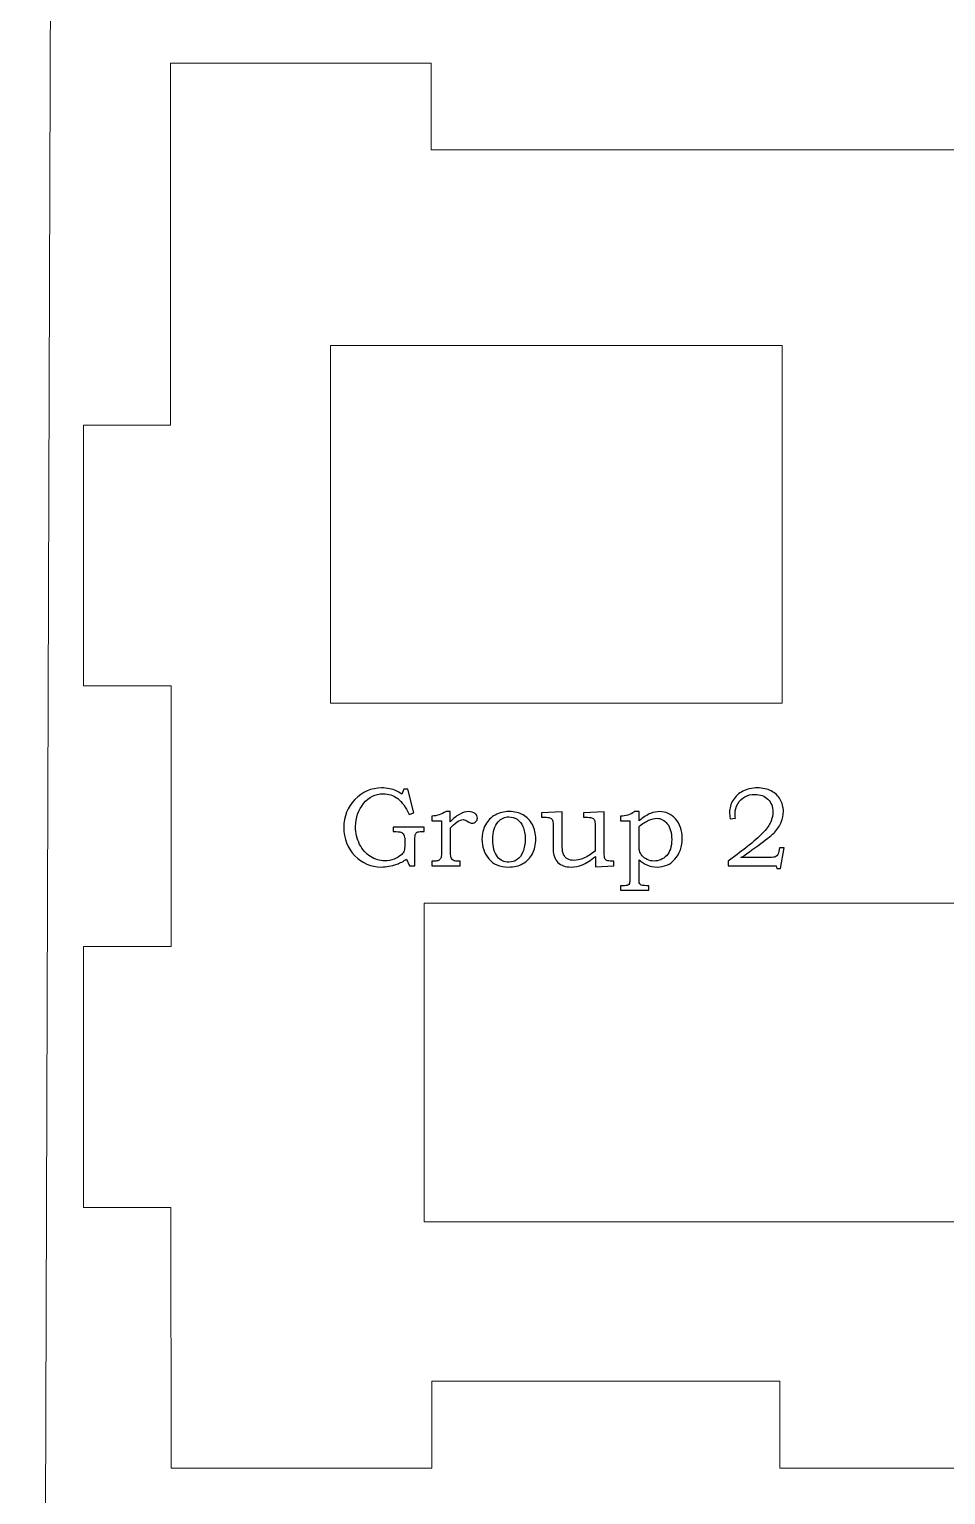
# Model space of a CAD drawing. Header units: inches. Extents: x -11.8 to 10.7, y -6 to 6.
# Drawn here: x -6.479 to -5.121, y 1.473 to 3.645 of the extents above; entities that cross this region are included whole.
import ezdxf

# ---------------------------------------------------------------- set-up
doc = ezdxf.new("R2010")
doc.units = ezdxf.units.IN
doc.header["$MEASUREMENT"] = 0
doc.layers.add('Layer 1', color=7, linetype='Continuous', plot=False)

msp = doc.modelspace()

# ---------------------------------------------------------------- linework, layer by layer
at = {"layer": 'Layer 1', "color": 250, "lineweight": 9}
msp.add_open_spline([(-6.4407, 6), (-6.4407, 6), (-6.4793, -6), (-6.4793, -6)], degree=3, dxfattribs=at)
at = {"layer": 'Layer 1', "lineweight": 9}
for points in [[(-6.2703, 3.5955), (-6.2703, 3.5955), (-5.8837, 3.5955), (-5.8837, 3.5955)], [(-6.2703, 3.0589), (-6.2703, 3.0589), (-6.2703, 3.5955), (-6.2703, 3.5955)], [(-5.8837, 3.5955), (-5.8837, 3.5955), (-5.8837, 3.4666), (-5.8837, 3.4666)], [(-5.8837, 3.4666), (-5.8837, 3.4666), (-3.8222, 3.4666), (-3.8222, 3.4666)], [(-6.033, 3.1769), (-6.033, 3.1769), (-5.3638, 3.1769), (-5.3638, 3.1769)], [(-6.033, 2.6469), (-6.033, 2.6469), (-6.033, 3.1769), (-6.033, 3.1769)], [(-5.3638, 3.1769), (-5.3638, 3.1769), (-5.3638, 2.6469), (-5.3638, 2.6469)], [(-6.3991, 2.6724), (-6.3991, 2.6724), (-6.3991, 3.0589), (-6.3991, 3.0589)], [(-6.3991, 3.0589), (-6.3991, 3.0589), (-6.2703, 3.0589), (-6.2703, 3.0589)], [(-6.2693, 2.6725), (-6.2693, 2.6725), (-6.3991, 2.6724), (-6.3991, 2.6724)], [(-6.2693, 2.286), (-6.2693, 2.286), (-6.2693, 2.6725), (-6.2693, 2.6725)], [(-5.3638, 2.6469), (-5.3638, 2.6469), (-6.033, 2.6469), (-6.033, 2.6469)], [(-5.8944, 2.3502), (-5.8944, 2.3502), (-4.0834, 2.3502), (-4.0834, 2.3502)], [(-5.8944, 1.8777), (-5.8944, 1.8777), (-5.8944, 2.3502), (-5.8944, 2.3502)], [(-6.3988, 2.2859), (-6.3988, 2.2859), (-6.2693, 2.286), (-6.2693, 2.286)], [(-6.3988, 1.8993), (-6.3988, 1.8993), (-6.3988, 2.2859), (-6.3988, 2.2859)], [(-6.2696, 1.8993), (-6.2696, 1.8993), (-6.3988, 1.8993), (-6.3988, 1.8993)], [(-6.2693, 1.5129), (-6.2693, 1.5129), (-6.2696, 1.8993), (-6.2696, 1.8993)], [(-4.0834, 1.8777), (-4.0834, 1.8777), (-5.8944, 1.8777), (-5.8944, 1.8777)], [(-5.3673, 1.6415), (-5.3673, 1.6415), (-5.8829, 1.6415), (-5.8829, 1.6415)], [(-5.8829, 1.6415), (-5.8829, 1.6415), (-5.8828, 1.5129), (-5.8828, 1.5129)], [(-5.3673, 1.5127), (-5.3673, 1.5127), (-5.3673, 1.6415), (-5.3673, 1.6415)], [(-5.8828, 1.5129), (-5.8828, 1.5129), (-6.2693, 1.5129), (-6.2693, 1.5129)], [(-5.0237, 1.5127), (-5.0237, 1.5127), (-5.3673, 1.5127), (-5.3673, 1.5127)]]:
    msp.add_open_spline(points, degree=3, dxfattribs=at)
at = {"layer": 'Layer 1'}
for points, knots in [([(-5.9245, 2.5191), (-5.9245, 2.5191), (-5.9185, 2.5191), (-5.9185, 2.5191), (-5.9185, 2.5191), (-5.9093, 2.4842), (-5.9093, 2.4842), (-5.9093, 2.4842), (-5.9166, 2.4816), (-5.9166, 2.4816), (-5.9215, 2.4927), (-5.9271, 2.5005), (-5.9334, 2.5053), (-5.9398, 2.51), (-5.947, 2.5123), (-5.955, 2.5123), (-5.9665, 2.5123), (-5.9762, 2.5075), (-5.984, 2.4979), (-5.9919, 2.4883), (-5.9958, 2.4769), (-5.9958, 2.4637), (-5.9958, 2.4541), (-5.9938, 2.4454), (-5.9898, 2.4374), (-5.9858, 2.4295), (-5.9804, 2.4234), (-5.9737, 2.4192), (-5.967, 2.4151), (-5.96, 2.413), (-5.9525, 2.413), (-5.9476, 2.413), (-5.943, 2.4139), (-5.9386, 2.4156), (-5.9343, 2.4174), (-5.9307, 2.4195), (-5.928, 2.4219), (-5.926, 2.4237), (-5.9246, 2.4258), (-5.9239, 2.428), (-5.9232, 2.4302), (-5.9229, 2.4333), (-5.9229, 2.4372), (-5.9229, 2.4372), (-5.9229, 2.4425), (-5.9229, 2.4425), (-5.9229, 2.4468), (-5.9234, 2.4498), (-5.9244, 2.4516), (-5.9254, 2.4534), (-5.9269, 2.4547), (-5.9287, 2.4554), (-5.9301, 2.456), (-5.9339, 2.4563), (-5.9401, 2.4563), (-5.9401, 2.4563), (-5.9401, 2.4631), (-5.9401, 2.4631), (-5.9401, 2.4631), (-5.8943, 2.4631), (-5.8943, 2.4631), (-5.8943, 2.4631), (-5.8943, 2.4563), (-5.8943, 2.4563), (-5.8943, 2.4563), (-5.898, 2.4563), (-5.898, 2.4563), (-5.9012, 2.4563), (-5.9034, 2.456), (-5.9045, 2.4554), (-5.9057, 2.4548), (-5.9066, 2.4538), (-5.9071, 2.4525), (-5.9077, 2.4512), (-5.9079, 2.4486), (-5.9079, 2.4449), (-5.9079, 2.4449), (-5.9079, 2.4056), (-5.9079, 2.4056), (-5.9079, 2.4056), (-5.9159, 2.4056), (-5.9159, 2.4056), (-5.9159, 2.4056), (-5.9202, 2.4156), (-5.9202, 2.4156), (-5.9248, 2.4123), (-5.9297, 2.4098), (-5.9348, 2.408), (-5.9425, 2.4052), (-5.9502, 2.4038), (-5.9577, 2.4038), (-5.973, 2.4038), (-5.986, 2.4094), (-5.9969, 2.4206), (-6.0078, 2.4318), (-6.0133, 2.4457), (-6.0133, 2.4624), (-6.0133, 2.4789), (-6.0078, 2.4928), (-5.9967, 2.5041), (-5.9857, 2.5153), (-5.9725, 2.521), (-5.9572, 2.521), (-5.9533, 2.521), (-5.9495, 2.5206), (-5.9457, 2.5198), (-5.942, 2.5191), (-5.9386, 2.518), (-5.9355, 2.5166), (-5.9332, 2.5156), (-5.9304, 2.5139), (-5.9273, 2.5116), (-5.9273, 2.5116), (-5.9245, 2.5191), (-5.9245, 2.5191)], [0, 0, 0, 0, 0.026316, 0.026316, 0.026316, 0.052632, 0.052632, 0.052632, 0.078947, 0.078947, 0.078947, 0.105263, 0.105263, 0.105263, 0.131579, 0.131579, 0.131579, 0.157895, 0.157895, 0.157895, 0.184211, 0.184211, 0.184211, 0.210526, 0.210526, 0.210526, 0.236842, 0.236842, 0.236842, 0.263158, 0.263158, 0.263158, 0.289474, 0.289474, 0.289474, 0.315789, 0.315789, 0.315789, 0.342105, 0.342105, 0.342105, 0.368421, 0.368421, 0.368421, 0.394737, 0.394737, 0.394737, 0.421053, 0.421053, 0.421053, 0.447368, 0.447368, 0.447368, 0.473684, 0.473684, 0.473684, 0.5, 0.5, 0.5, 0.526316, 0.526316, 0.526316, 0.552632, 0.552632, 0.552632, 0.578947, 0.578947, 0.578947, 0.605263, 0.605263, 0.605263, 0.631579, 0.631579, 0.631579, 0.657895, 0.657895, 0.657895, 0.684211, 0.684211, 0.684211, 0.710526, 0.710526, 0.710526, 0.736842, 0.736842, 0.736842, 0.763158, 0.763158, 0.763158, 0.789474, 0.789474, 0.789474, 0.815789, 0.815789, 0.815789, 0.842105, 0.842105, 0.842105, 0.868421, 0.868421, 0.868421, 0.894737, 0.894737, 0.894737, 0.921053, 0.921053, 0.921053, 0.947368, 0.947368, 0.947368, 0.973684, 0.973684, 0.973684, 1, 1, 1, 1]), ([(-5.433, 2.4763), (-5.433, 2.4763), (-5.4409, 2.4753), (-5.4409, 2.4753), (-5.4414, 2.4791), (-5.4416, 2.4823), (-5.4416, 2.4847), (-5.4416, 2.4911), (-5.4399, 2.4972), (-5.4364, 2.5029), (-5.4329, 2.5085), (-5.4281, 2.513), (-5.4219, 2.5162), (-5.4157, 2.5194), (-5.4085, 2.521), (-5.4005, 2.521), (-5.3927, 2.521), (-5.3859, 2.5195), (-5.3801, 2.5165), (-5.3742, 2.5135), (-5.3697, 2.5093), (-5.3666, 2.5041), (-5.3635, 2.4989), (-5.3619, 2.4929), (-5.3619, 2.4862), (-5.3619, 2.4805), (-5.363, 2.4752), (-5.365, 2.4704), (-5.367, 2.4655), (-5.3703, 2.4606), (-5.3748, 2.4557), (-5.3782, 2.452), (-5.385, 2.4464), (-5.3952, 2.4388), (-5.4081, 2.4291), (-5.418, 2.4221), (-5.4249, 2.4178), (-5.4249, 2.4178), (-5.3827, 2.4178), (-5.3827, 2.4178), (-5.3777, 2.4178), (-5.3745, 2.4183), (-5.373, 2.4192), (-5.3709, 2.4204), (-5.3694, 2.4232), (-5.3687, 2.4275), (-5.3687, 2.4275), (-5.3679, 2.4321), (-5.3679, 2.4321), (-5.3679, 2.4321), (-5.3609, 2.4321), (-5.3609, 2.4321), (-5.3609, 2.4321), (-5.3664, 2.4016), (-5.3664, 2.4016), (-5.3664, 2.4016), (-5.3716, 2.4016), (-5.3716, 2.4016), (-5.3716, 2.4016), (-5.3725, 2.4056), (-5.3725, 2.4056), (-5.3725, 2.4056), (-5.4436, 2.4056), (-5.4436, 2.4056), (-5.4436, 2.4056), (-5.4436, 2.4126), (-5.4436, 2.4126), (-5.4436, 2.4126), (-5.4306, 2.4225), (-5.4306, 2.4225), (-5.4207, 2.4298), (-5.4134, 2.4354), (-5.4088, 2.4393), (-5.4001, 2.4466), (-5.3935, 2.4529), (-5.389, 2.4581), (-5.3846, 2.4633), (-5.3816, 2.4681), (-5.3799, 2.4723), (-5.3783, 2.4765), (-5.3774, 2.4808), (-5.3774, 2.4854), (-5.3774, 2.4931), (-5.3799, 2.4993), (-5.3848, 2.5042), (-5.3897, 2.509), (-5.3961, 2.5115), (-5.404, 2.5115), (-5.4097, 2.5115), (-5.4147, 2.5103), (-5.4191, 2.5078), (-5.4235, 2.5054), (-5.427, 2.502), (-5.4296, 2.4976), (-5.4322, 2.4932), (-5.4334, 2.4885), (-5.4334, 2.4834), (-5.4334, 2.4815), (-5.4333, 2.4791), (-5.433, 2.4763)], [0, 0, 0, 0, 0.030303, 0.030303, 0.030303, 0.060606, 0.060606, 0.060606, 0.090909, 0.090909, 0.090909, 0.121212, 0.121212, 0.121212, 0.151515, 0.151515, 0.151515, 0.181818, 0.181818, 0.181818, 0.212121, 0.212121, 0.212121, 0.242424, 0.242424, 0.242424, 0.272727, 0.272727, 0.272727, 0.30303, 0.30303, 0.30303, 0.333333, 0.333333, 0.333333, 0.363636, 0.363636, 0.363636, 0.393939, 0.393939, 0.393939, 0.424242, 0.424242, 0.424242, 0.454545, 0.454545, 0.454545, 0.484848, 0.484848, 0.484848, 0.515152, 0.515152, 0.515152, 0.545455, 0.545455, 0.545455, 0.575758, 0.575758, 0.575758, 0.606061, 0.606061, 0.606061, 0.636364, 0.636364, 0.636364, 0.666667, 0.666667, 0.666667, 0.69697, 0.69697, 0.69697, 0.727273, 0.727273, 0.727273, 0.757576, 0.757576, 0.757576, 0.787879, 0.787879, 0.787879, 0.818182, 0.818182, 0.818182, 0.848485, 0.848485, 0.848485, 0.878788, 0.878788, 0.878788, 0.909091, 0.909091, 0.909091, 0.939394, 0.939394, 0.939394, 0.969697, 0.969697, 0.969697, 1, 1, 1, 1]), ([(-5.8826, 2.4723), (-5.8826, 2.4723), (-5.8826, 2.4791), (-5.8826, 2.4791), (-5.8787, 2.4795), (-5.8752, 2.4801), (-5.8721, 2.4811), (-5.869, 2.4821), (-5.8655, 2.4837), (-5.8615, 2.486), (-5.8615, 2.486), (-5.8555, 2.486), (-5.8555, 2.486), (-5.8555, 2.486), (-5.8555, 2.4706), (-5.8555, 2.4706), (-5.8516, 2.4753), (-5.8471, 2.4791), (-5.842, 2.4818), (-5.837, 2.4846), (-5.8324, 2.486), (-5.8283, 2.486), (-5.8243, 2.486), (-5.8211, 2.485), (-5.8188, 2.4831), (-5.8165, 2.4812), (-5.8153, 2.4789), (-5.8153, 2.4762), (-5.8153, 2.4743), (-5.8161, 2.4725), (-5.8176, 2.4711), (-5.8192, 2.4696), (-5.821, 2.4688), (-5.8232, 2.4688), (-5.8242, 2.4688), (-5.825, 2.469), (-5.8257, 2.4692), (-5.8264, 2.4695), (-5.8275, 2.4701), (-5.8288, 2.471), (-5.8318, 2.473), (-5.8343, 2.474), (-5.8363, 2.474), (-5.839, 2.474), (-5.842, 2.4728), (-5.8453, 2.4706), (-5.8494, 2.4676), (-5.8526, 2.4648), (-5.855, 2.462), (-5.855, 2.462), (-5.855, 2.4245), (-5.855, 2.4245), (-5.855, 2.4212), (-5.8548, 2.419), (-5.8544, 2.4179), (-5.8541, 2.4167), (-5.8535, 2.4157), (-5.8527, 2.4149), (-5.8519, 2.414), (-5.8509, 2.4134), (-5.8497, 2.413), (-5.8485, 2.4127), (-5.8464, 2.4125), (-5.8435, 2.4125), (-5.8435, 2.4125), (-5.8408, 2.4125), (-5.8408, 2.4125), (-5.8408, 2.4125), (-5.8408, 2.4056), (-5.8408, 2.4056), (-5.8408, 2.4056), (-5.8828, 2.4056), (-5.8828, 2.4056), (-5.8828, 2.4056), (-5.8828, 2.4125), (-5.8828, 2.4125), (-5.8828, 2.4125), (-5.8793, 2.4125), (-5.8793, 2.4125), (-5.876, 2.4125), (-5.8738, 2.4128), (-5.8728, 2.4134), (-5.8714, 2.4142), (-5.8703, 2.4153), (-5.8697, 2.4167), (-5.869, 2.4182), (-5.8686, 2.4208), (-5.8686, 2.4245), (-5.8686, 2.4245), (-5.8686, 2.4723), (-5.8686, 2.4723), (-5.8686, 2.4723), (-5.8826, 2.4723), (-5.8826, 2.4723)], [0, 0, 0, 0, 0.032258, 0.032258, 0.032258, 0.064516, 0.064516, 0.064516, 0.096774, 0.096774, 0.096774, 0.129032, 0.129032, 0.129032, 0.16129, 0.16129, 0.16129, 0.193548, 0.193548, 0.193548, 0.225806, 0.225806, 0.225806, 0.258065, 0.258065, 0.258065, 0.290323, 0.290323, 0.290323, 0.322581, 0.322581, 0.322581, 0.354839, 0.354839, 0.354839, 0.387097, 0.387097, 0.387097, 0.419355, 0.419355, 0.419355, 0.451613, 0.451613, 0.451613, 0.483871, 0.483871, 0.483871, 0.516129, 0.516129, 0.516129, 0.548387, 0.548387, 0.548387, 0.580645, 0.580645, 0.580645, 0.612903, 0.612903, 0.612903, 0.645161, 0.645161, 0.645161, 0.677419, 0.677419, 0.677419, 0.709677, 0.709677, 0.709677, 0.741935, 0.741935, 0.741935, 0.774194, 0.774194, 0.774194, 0.806452, 0.806452, 0.806452, 0.83871, 0.83871, 0.83871, 0.870968, 0.870968, 0.870968, 0.903226, 0.903226, 0.903226, 0.935484, 0.935484, 0.935484, 0.967742, 0.967742, 0.967742, 1, 1, 1, 1]), ([(-5.7682, 2.486), (-5.7602, 2.486), (-5.7534, 2.4843), (-5.7475, 2.481), (-5.7417, 2.4777), (-5.7372, 2.4729), (-5.7338, 2.4666), (-5.7305, 2.4603), (-5.7288, 2.4531), (-5.7288, 2.445), (-5.7288, 2.4368), (-5.7305, 2.4296), (-5.7339, 2.4233), (-5.7374, 2.417), (-5.742, 2.4121), (-5.748, 2.4088), (-5.7539, 2.4055), (-5.7609, 2.4038), (-5.7692, 2.4038), (-5.7822, 2.4038), (-5.792, 2.4079), (-5.7986, 2.4161), (-5.8052, 2.4242), (-5.8085, 2.4338), (-5.8085, 2.4449), (-5.8085, 2.4529), (-5.8068, 2.4601), (-5.8034, 2.4663), (-5.8, 2.4726), (-5.7952, 2.4774), (-5.789, 2.4808), (-5.7829, 2.4843), (-5.776, 2.486), (-5.7682, 2.486)], [0, 0, 0, 0, 0.090909, 0.090909, 0.090909, 0.181818, 0.181818, 0.181818, 0.272727, 0.272727, 0.272727, 0.363636, 0.363636, 0.363636, 0.454545, 0.454545, 0.454545, 0.545455, 0.545455, 0.545455, 0.636364, 0.636364, 0.636364, 0.727273, 0.727273, 0.727273, 0.818182, 0.818182, 0.818182, 0.909091, 0.909091, 0.909091, 1, 1, 1, 1]), ([(-5.7688, 2.4781), (-5.7749, 2.4781), (-5.7801, 2.4757), (-5.7844, 2.4708), (-5.7898, 2.4648), (-5.7925, 2.456), (-5.7925, 2.4444), (-5.7925, 2.4333), (-5.7902, 2.4248), (-5.7856, 2.4189), (-5.7814, 2.4137), (-5.7758, 2.4111), (-5.7687, 2.4111), (-5.7641, 2.4111), (-5.76, 2.4124), (-5.7565, 2.4148), (-5.7529, 2.4172), (-5.75, 2.4211), (-5.7478, 2.4264), (-5.7456, 2.4318), (-5.7445, 2.438), (-5.7445, 2.4452), (-5.7445, 2.4523), (-5.7457, 2.4585), (-5.748, 2.4641), (-5.7499, 2.4685), (-5.7526, 2.472), (-5.7563, 2.4745), (-5.76, 2.4769), (-5.7642, 2.4781), (-5.7688, 2.4781)], [0, 0, 0, 0, 0.1, 0.1, 0.1, 0.2, 0.2, 0.2, 0.3, 0.3, 0.3, 0.4, 0.4, 0.4, 0.5, 0.5, 0.5, 0.6, 0.6, 0.6, 0.7, 0.7, 0.7, 0.8, 0.8, 0.8, 0.9, 0.9, 0.9, 1, 1, 1, 1]), ([(-5.7201, 2.4843), (-5.7201, 2.4843), (-5.6895, 2.4855), (-5.6895, 2.4855), (-5.6895, 2.4855), (-5.6895, 2.4331), (-5.6895, 2.4331), (-5.6895, 2.4285), (-5.6888, 2.4249), (-5.6875, 2.4222), (-5.6863, 2.4195), (-5.6843, 2.4174), (-5.6817, 2.4159), (-5.679, 2.4144), (-5.6759, 2.4136), (-5.6724, 2.4136), (-5.668, 2.4136), (-5.663, 2.4148), (-5.6575, 2.4171), (-5.652, 2.4195), (-5.6465, 2.423), (-5.641, 2.4275), (-5.641, 2.4275), (-5.641, 2.4655), (-5.641, 2.4655), (-5.641, 2.4695), (-5.6413, 2.4721), (-5.6419, 2.4733), (-5.6424, 2.4746), (-5.6435, 2.4756), (-5.645, 2.4763), (-5.6465, 2.4771), (-5.6489, 2.4775), (-5.6521, 2.4775), (-5.6521, 2.4775), (-5.658, 2.4775), (-5.658, 2.4775), (-5.658, 2.4775), (-5.658, 2.4843), (-5.658, 2.4843), (-5.658, 2.4843), (-5.6273, 2.4855), (-5.6273, 2.4855), (-5.6273, 2.4855), (-5.6273, 2.4246), (-5.6273, 2.4246), (-5.6273, 2.4208), (-5.627, 2.4181), (-5.6263, 2.4166), (-5.6257, 2.4151), (-5.6247, 2.414), (-5.6235, 2.4134), (-5.6222, 2.4128), (-5.6196, 2.4125), (-5.6158, 2.4125), (-5.6158, 2.4125), (-5.6133, 2.4125), (-5.6133, 2.4125), (-5.6133, 2.4125), (-5.6133, 2.4056), (-5.6133, 2.4056), (-5.6133, 2.4056), (-5.6403, 2.4043), (-5.6403, 2.4043), (-5.6403, 2.4043), (-5.6403, 2.4195), (-5.6403, 2.4195), (-5.6477, 2.4136), (-5.6542, 2.4095), (-5.6597, 2.4072), (-5.6653, 2.405), (-5.6709, 2.4038), (-5.6766, 2.4038), (-5.6808, 2.4038), (-5.6845, 2.4044), (-5.6876, 2.4055), (-5.6907, 2.4067), (-5.6935, 2.4084), (-5.6959, 2.4106), (-5.6982, 2.4129), (-5.7, 2.4157), (-5.7013, 2.4189), (-5.7025, 2.4221), (-5.7031, 2.4255), (-5.7031, 2.4291), (-5.7031, 2.4291), (-5.7031, 2.4661), (-5.7031, 2.4661), (-5.7031, 2.4695), (-5.7034, 2.4718), (-5.704, 2.4731), (-5.7046, 2.4745), (-5.7056, 2.4755), (-5.707, 2.4763), (-5.7084, 2.4771), (-5.7103, 2.4775), (-5.7127, 2.4775), (-5.7127, 2.4775), (-5.7201, 2.4775), (-5.7201, 2.4775), (-5.7201, 2.4775), (-5.7201, 2.4843), (-5.7201, 2.4843)], [0, 0, 0, 0, 0.029412, 0.029412, 0.029412, 0.058824, 0.058824, 0.058824, 0.088235, 0.088235, 0.088235, 0.117647, 0.117647, 0.117647, 0.147059, 0.147059, 0.147059, 0.176471, 0.176471, 0.176471, 0.205882, 0.205882, 0.205882, 0.235294, 0.235294, 0.235294, 0.264706, 0.264706, 0.264706, 0.294118, 0.294118, 0.294118, 0.323529, 0.323529, 0.323529, 0.352941, 0.352941, 0.352941, 0.382353, 0.382353, 0.382353, 0.411765, 0.411765, 0.411765, 0.441176, 0.441176, 0.441176, 0.470588, 0.470588, 0.470588, 0.5, 0.5, 0.5, 0.529412, 0.529412, 0.529412, 0.558824, 0.558824, 0.558824, 0.588235, 0.588235, 0.588235, 0.617647, 0.617647, 0.617647, 0.647059, 0.647059, 0.647059, 0.676471, 0.676471, 0.676471, 0.705882, 0.705882, 0.705882, 0.735294, 0.735294, 0.735294, 0.764706, 0.764706, 0.764706, 0.794118, 0.794118, 0.794118, 0.823529, 0.823529, 0.823529, 0.852941, 0.852941, 0.852941, 0.882353, 0.882353, 0.882353, 0.911765, 0.911765, 0.911765, 0.941176, 0.941176, 0.941176, 0.970588, 0.970588, 0.970588, 1, 1, 1, 1]), ([(-5.6034, 2.4723), (-5.6034, 2.4723), (-5.6034, 2.4791), (-5.6034, 2.4791), (-5.5994, 2.4791), (-5.5957, 2.4796), (-5.5926, 2.4807), (-5.5894, 2.4817), (-5.586, 2.4835), (-5.5822, 2.486), (-5.5822, 2.486), (-5.5758, 2.486), (-5.5758, 2.486), (-5.5758, 2.486), (-5.5758, 2.4723), (-5.5758, 2.4723), (-5.569, 2.4777), (-5.5634, 2.4813), (-5.5588, 2.4832), (-5.5543, 2.4851), (-5.5498, 2.486), (-5.5453, 2.486), (-5.536, 2.486), (-5.5281, 2.4824), (-5.5216, 2.4751), (-5.5151, 2.4679), (-5.5118, 2.4584), (-5.5118, 2.4468), (-5.5118, 2.4339), (-5.5155, 2.4234), (-5.5229, 2.4152), (-5.5297, 2.4076), (-5.5384, 2.4038), (-5.5491, 2.4038), (-5.5545, 2.4038), (-5.5595, 2.4048), (-5.5641, 2.4069), (-5.5675, 2.4083), (-5.5714, 2.4108), (-5.5758, 2.4145), (-5.5758, 2.4145), (-5.5758, 2.3875), (-5.5758, 2.3875), (-5.5758, 2.3835), (-5.5757, 2.3811), (-5.5754, 2.3804), (-5.5752, 2.3793), (-5.5746, 2.3785), (-5.5738, 2.3778), (-5.573, 2.3771), (-5.572, 2.3766), (-5.5707, 2.3764), (-5.5698, 2.3762), (-5.5667, 2.3761), (-5.5614, 2.3761), (-5.5614, 2.3761), (-5.5614, 2.3693), (-5.5614, 2.3693), (-5.5614, 2.3693), (-5.6034, 2.3693), (-5.6034, 2.3693), (-5.6034, 2.3693), (-5.6034, 2.3761), (-5.6034, 2.3761), (-5.6034, 2.3761), (-5.5997, 2.3761), (-5.5997, 2.3761), (-5.596, 2.3761), (-5.5936, 2.3764), (-5.5924, 2.377), (-5.5913, 2.3776), (-5.5905, 2.3785), (-5.5899, 2.3796), (-5.5896, 2.3806), (-5.5894, 2.3834), (-5.5894, 2.3881), (-5.5894, 2.3881), (-5.5894, 2.4723), (-5.5894, 2.4723), (-5.5894, 2.4723), (-5.6034, 2.4723), (-5.6034, 2.4723)], [0, 0, 0, 0, 0.037037, 0.037037, 0.037037, 0.074074, 0.074074, 0.074074, 0.111111, 0.111111, 0.111111, 0.148148, 0.148148, 0.148148, 0.185185, 0.185185, 0.185185, 0.222222, 0.222222, 0.222222, 0.259259, 0.259259, 0.259259, 0.296296, 0.296296, 0.296296, 0.333333, 0.333333, 0.333333, 0.37037, 0.37037, 0.37037, 0.407407, 0.407407, 0.407407, 0.444444, 0.444444, 0.444444, 0.481481, 0.481481, 0.481481, 0.518519, 0.518519, 0.518519, 0.555556, 0.555556, 0.555556, 0.592593, 0.592593, 0.592593, 0.62963, 0.62963, 0.62963, 0.666667, 0.666667, 0.666667, 0.703704, 0.703704, 0.703704, 0.740741, 0.740741, 0.740741, 0.777778, 0.777778, 0.777778, 0.814815, 0.814815, 0.814815, 0.851852, 0.851852, 0.851852, 0.888889, 0.888889, 0.888889, 0.925926, 0.925926, 0.925926, 0.962963, 0.962963, 0.962963, 1, 1, 1, 1]), ([(-5.5758, 2.464), (-5.5758, 2.464), (-5.5758, 2.4362), (-5.5758, 2.4362), (-5.5758, 2.4326), (-5.5756, 2.4298), (-5.5751, 2.4281), (-5.5745, 2.4253), (-5.5732, 2.4228), (-5.5713, 2.4206), (-5.5695, 2.4184), (-5.5669, 2.4166), (-5.5637, 2.415), (-5.5605, 2.4134), (-5.5571, 2.4126), (-5.5536, 2.4126), (-5.5465, 2.4126), (-5.5404, 2.4153), (-5.5352, 2.4206), (-5.53, 2.4258), (-5.5274, 2.4338), (-5.5274, 2.4446), (-5.5274, 2.4546), (-5.5296, 2.4623), (-5.5339, 2.4678), (-5.5382, 2.4733), (-5.5432, 2.476), (-5.5491, 2.476), (-5.5529, 2.476), (-5.557, 2.475), (-5.5614, 2.473), (-5.5659, 2.471), (-5.5707, 2.468), (-5.5758, 2.464)], [0, 0, 0, 0, 0.090909, 0.090909, 0.090909, 0.181818, 0.181818, 0.181818, 0.272727, 0.272727, 0.272727, 0.363636, 0.363636, 0.363636, 0.454545, 0.454545, 0.454545, 0.545455, 0.545455, 0.545455, 0.636364, 0.636364, 0.636364, 0.727273, 0.727273, 0.727273, 0.818182, 0.818182, 0.818182, 0.909091, 0.909091, 0.909091, 1, 1, 1, 1])]:
    msp.add_open_spline(points, degree=3, knots=knots, dxfattribs=at)

doc.saveas('drawing.dxf')
